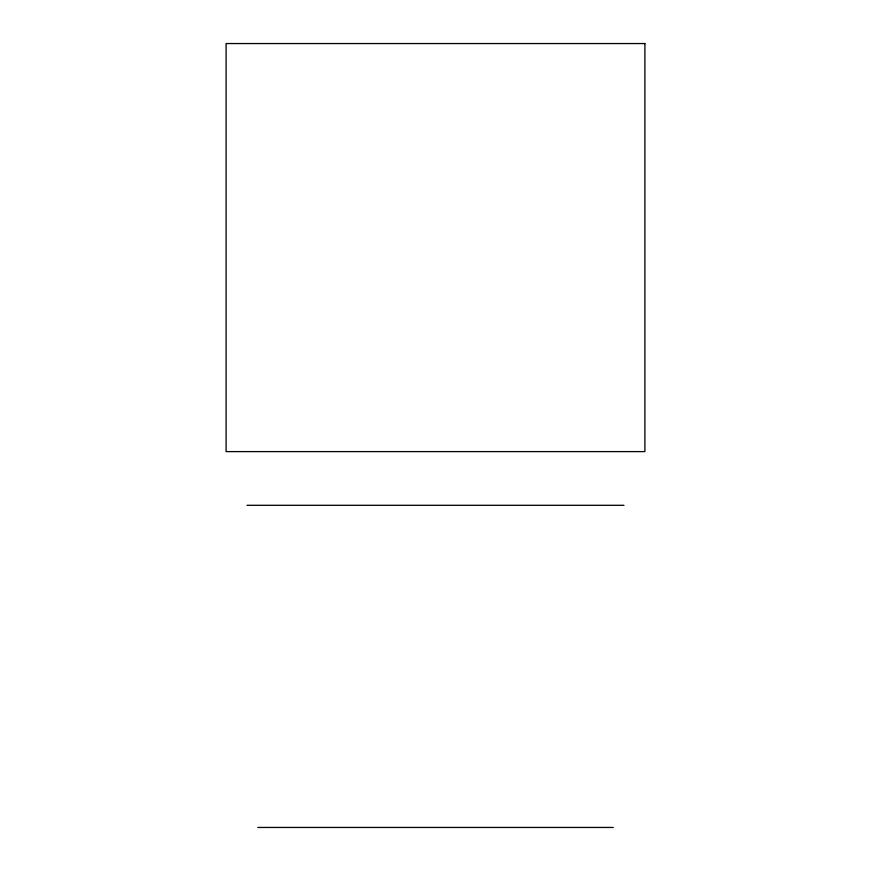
<?xml version="1.0" encoding="UTF-8"?>
<svg xmlns="http://www.w3.org/2000/svg" width="871" height="871" viewBox="0 0 871 871"><rect width="100%" height="100%" fill="white"/><g stroke="black" fill="none" stroke-linecap="round" stroke-linejoin="round"><path stroke-width="1.31" d="M247.016 505.3L623.984 505.3M257.751 827.45L613.249 827.45M644.899 43.55L226.101 43.55L226.101 451.603L644.899 451.603L644.899 43.55"/></g></svg>
